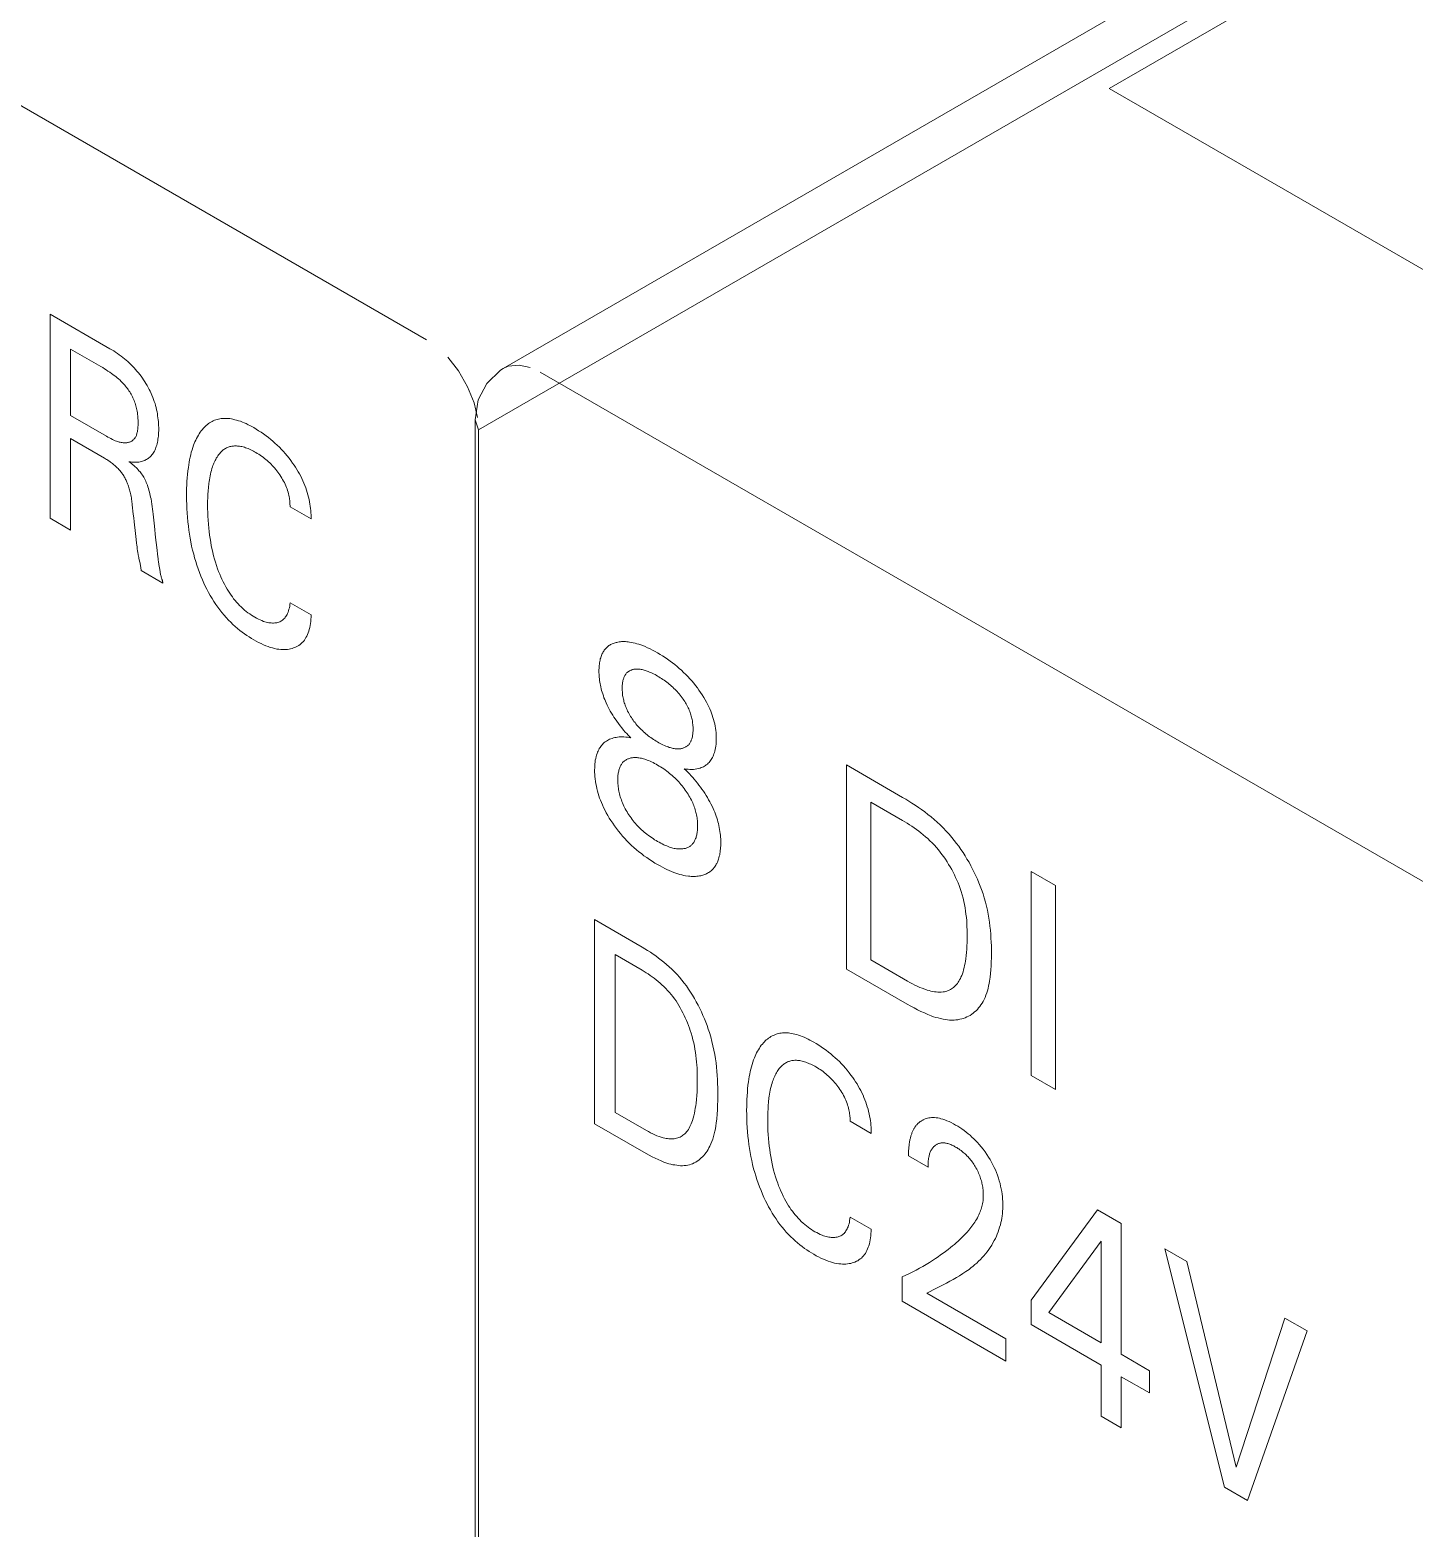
# Model space of a CAD drawing. Header units: inches. Extents: x 67578 to 72421, y -34894 to -31675.
# Drawn here: x 70324.48 to 70339.46, y -33310.33 to -33294.12 of the extents above; entities that cross this region are included whole.
import ezdxf

# ---------------------------------------------------------------- set-up
doc = ezdxf.new("R2010")
doc.units = ezdxf.units.IN
doc.header["$MEASUREMENT"] = 0

# ---------------------------------------------------------------- blocks, each defined once
blk = doc.blocks.new('ET200S')
at = {"lineweight": 0}
for p, q in [((76.291, 31.345), (97.858, 43.796)), ((76.122, 30.927), (97.689, 43.379)), ((75.769, 31.54), (65.822, 37.282)), ((84.319, 35.505), (80.412, 33.25)), ((89.782, 27.84), (80.412, 33.25)), ((73.208, 30.326), (73.208, 31.714)), ((73.208, 31.714), (73.615, 31.479)), ((73.348, 31.476), (73.348, 31.024)), ((73.554, 31.357), (73.348, 31.476)), ((75.986, 31.328), (75.913, 31.421)), ((76.048, 31.22), (75.986, 31.328)), ((76.178, 31.243), (76.271, 31.333)), ((76.271, 31.333), (76.291, 31.345)), ((76.324, 31.36), (76.291, 31.345)), ((76.398, 31.368), (76.324, 31.36)), ((76.473, 31.352), (76.398, 31.368)), ((86.441, 25.605), (76.541, 31.32)), ((76.092, 31.11), (76.048, 31.22)), ((76.121, 31.132), (76.178, 31.243)), ((76.116, 31.01), (76.092, 31.11)), ((76.1, 30.994), (76.121, 31.132)), ((73.348, 31.024), (73.591, 30.884)), ((76.1, 30.994), (76.1, -34.49)), ((76.122, 30.927), (76.1, 30.994)), ((76.122, -34.556), (76.122, 30.927)), ((73.348, 30.867), (73.348, 30.245)), ((73.578, 30.734), (73.348, 30.867)), ((73.774, 30.354), (73.767, 30.416)), ((74.984, 30.321), (74.841, 30.404)), ((73.348, 30.245), (73.208, 30.326)), ((73.934, 30.127), (73.942, 30.062)), ((73.976, 29.884), (73.827, 29.969)), ((73.954, 29.978), (73.949, 30.011)), ((74.841, 29.751), (74.984, 29.669)), ((78.626, 27.259), (78.626, 28.647)), ((78.626, 28.647), (79.006, 28.427)), ((78.79, 28.395), (78.79, 27.322)), ((79.006, 28.27), (78.79, 28.395)), ((79.882, 26.534), (79.882, 27.922)), ((79.882, 27.922), (80.047, 27.827)), ((80.047, 27.827), (80.047, 26.439)), ((76.912, 26.207), (76.912, 27.595)), ((76.912, 27.595), (77.236, 27.408)), ((77.052, 27.357), (77.052, 26.284)), ((77.236, 27.251), (77.052, 27.357)), ((78.79, 27.322), (79.04, 27.177)), ((79.039, 27.021), (78.626, 27.259)), ((80.047, 26.439), (79.882, 26.534)), ((77.263, 26.004), (76.912, 26.207)), ((77.052, 26.284), (77.264, 26.161)), ((78.794, 26.141), (78.65, 26.224)), ((79.18, 25.911), (79.047, 25.988)), ((79.882, 25.007), (80.332, 25.62)), ((80.332, 25.62), (80.494, 25.527)), ((78.65, 25.571), (78.794, 25.489)), ((80.494, 25.527), (80.494, 24.638)), ((80.357, 25.408), (80.002, 24.922)), ((80.357, 24.717), (80.357, 25.408)), ((81.196, 23.734), (80.79, 25.356)), ((80.79, 25.356), (80.941, 25.269)), ((80.941, 25.269), (81.276, 23.87)), ((79.005, 24.999), (79.005, 25.165)), ((79.71, 24.592), (79.005, 24.999)), ((79.172, 25.054), (79.71, 24.743)), ((79.882, 24.84), (79.882, 25.007)), ((80.002, 24.922), (80.357, 24.717)), ((81.276, 23.87), (81.606, 24.885)), ((81.606, 24.885), (81.758, 24.798)), ((80.357, 24.565), (79.882, 24.84)), ((81.758, 24.798), (81.352, 23.644)), ((79.71, 24.743), (79.71, 24.592)), ((80.357, 24.218), (80.357, 24.565)), ((80.494, 24.638), (80.687, 24.526)), ((80.494, 24.486), (80.494, 24.139)), ((80.687, 24.375), (80.494, 24.486)), ((80.687, 24.526), (80.687, 24.375)), ((80.494, 24.139), (80.357, 24.218)), ((81.352, 23.644), (81.196, 23.734))]:
    blk.add_line(p, q, dxfattribs=at)
for points in [[(73.745, 30.71), (73.755, 30.709), (73.765, 30.708), (73.775, 30.707), (73.784, 30.707), (73.793, 30.707), (73.802, 30.707), (73.811, 30.708), (73.82, 30.71), (73.828, 30.711), (73.836, 30.714), (73.844, 30.716), (73.852, 30.719), (73.858, 30.722), (73.864, 30.725), (73.87, 30.729), (73.875, 30.733), (73.881, 30.737), (73.886, 30.741), (73.891, 30.746), (73.896, 30.751), (73.9, 30.756), (73.905, 30.761), (73.909, 30.768), (73.914, 30.775), (73.918, 30.782), (73.922, 30.79), (73.925, 30.798), (73.928, 30.806), (73.931, 30.814), (73.934, 30.823), (73.936, 30.832), (73.939, 30.842), (73.941, 30.853), (73.942, 30.863), (73.944, 30.874), (73.945, 30.885), (73.946, 30.896), (73.946, 30.908), (73.947, 30.92), (73.947, 30.931), (73.947, 30.944), (73.946, 30.957), (73.946, 30.97), (73.945, 30.983), (73.944, 30.996), (73.942, 31.009), (73.94, 31.023), (73.938, 31.036), (73.936, 31.05), (73.933, 31.064), (73.929, 31.078), (73.926, 31.092), (73.922, 31.106), (73.917, 31.12), (73.912, 31.134), (73.907, 31.148), (73.901, 31.162), (73.895, 31.175), (73.889, 31.189), (73.882, 31.202), (73.875, 31.216), (73.868, 31.229), (73.86, 31.242), (73.852, 31.254), (73.844, 31.267), (73.836, 31.279), (73.827, 31.292), (73.818, 31.304), (73.809, 31.315), (73.799, 31.327), (73.789, 31.338), (73.78, 31.348), (73.769, 31.36), (73.759, 31.37), (73.748, 31.381), (73.737, 31.391), (73.726, 31.401), (73.715, 31.41), (73.703, 31.419), (73.691, 31.429), (73.678, 31.438), (73.666, 31.447), (73.653, 31.455), (73.641, 31.464), (73.628, 31.471), (73.615, 31.479)], [(73.554, 31.357), (73.566, 31.35), (73.578, 31.342), (73.59, 31.335), (73.602, 31.327), (73.614, 31.319), (73.626, 31.311), (73.635, 31.304), (73.645, 31.297), (73.655, 31.289), (73.664, 31.281), (73.674, 31.273), (73.684, 31.264), (73.69, 31.258), (73.697, 31.251), (73.703, 31.245), (73.71, 31.238), (73.716, 31.231), (73.722, 31.223), (73.728, 31.216), (73.734, 31.208), (73.739, 31.201), (73.745, 31.193), (73.75, 31.185), (73.755, 31.177), (73.759, 31.169), (73.764, 31.161), (73.768, 31.152), (73.772, 31.144), (73.776, 31.135), (73.78, 31.126), (73.783, 31.117), (73.786, 31.108), (73.789, 31.099), (73.792, 31.09), (73.794, 31.081), (73.796, 31.072), (73.798, 31.063), (73.8, 31.053), (73.802, 31.042), (73.804, 31.032), (73.805, 31.022), (73.806, 31.012), (73.806, 31.003), (73.807, 30.993), (73.807, 30.983), (73.807, 30.974), (73.807, 30.965), (73.807, 30.956), (73.806, 30.947), (73.805, 30.939), (73.805, 30.931), (73.803, 30.922), (73.802, 30.915), (73.801, 30.909), (73.799, 30.904), (73.798, 30.899), (73.796, 30.894), (73.795, 30.889), (73.793, 30.885), (73.791, 30.88), (73.788, 30.876), (73.786, 30.872), (73.783, 30.868), (73.78, 30.865), (73.777, 30.861), (73.774, 30.858), (73.771, 30.856), (73.767, 30.853), (73.764, 30.85), (73.76, 30.848), (73.756, 30.846), (73.752, 30.845), (73.748, 30.843), (73.744, 30.842), (73.739, 30.841), (73.735, 30.84), (73.73, 30.839), (73.726, 30.839), (73.721, 30.838), (73.716, 30.838), (73.711, 30.838), (73.705, 30.839), (73.699, 30.84), (73.692, 30.841), (73.686, 30.842), (73.679, 30.844), (73.673, 30.846), (73.666, 30.848), (73.659, 30.85), (73.652, 30.853), (73.642, 30.857), (73.632, 30.862), (73.622, 30.867), (73.612, 30.872), (73.602, 30.878), (73.591, 30.884)], [(74.984, 30.321), (74.984, 30.335), (74.984, 30.349), (74.983, 30.363), (74.982, 30.378), (74.98, 30.392), (74.978, 30.407), (74.976, 30.422), (74.973, 30.438), (74.97, 30.453), (74.966, 30.469), (74.962, 30.485), (74.958, 30.501), (74.953, 30.517), (74.947, 30.533), (74.941, 30.548), (74.935, 30.564), (74.928, 30.58), (74.921, 30.596), (74.913, 30.611), (74.904, 30.627), (74.896, 30.642), (74.887, 30.657), (74.877, 30.672), (74.868, 30.687), (74.858, 30.701), (74.846, 30.718), (74.834, 30.734), (74.821, 30.75), (74.808, 30.765), (74.795, 30.78), (74.782, 30.794), (74.768, 30.809), (74.753, 30.823), (74.738, 30.836), (74.724, 30.849), (74.709, 30.862), (74.694, 30.874), (74.677, 30.887), (74.661, 30.899), (74.644, 30.91), (74.627, 30.921), (74.61, 30.932), (74.594, 30.942), (74.581, 30.949), (74.568, 30.956), (74.555, 30.962), (74.542, 30.969), (74.529, 30.974), (74.516, 30.98), (74.503, 30.985), (74.49, 30.989), (74.477, 30.993), (74.465, 30.996), (74.452, 30.999), (74.442, 31.001), (74.432, 31.003), (74.421, 31.004), (74.411, 31.005), (74.401, 31.005), (74.391, 31.005), (74.382, 31.004), (74.372, 31.003), (74.363, 31.002), (74.354, 31), (74.345, 30.998), (74.336, 30.995), (74.327, 30.992), (74.318, 30.988), (74.31, 30.984), (74.301, 30.979), (74.293, 30.974), (74.286, 30.969), (74.278, 30.963), (74.271, 30.957), (74.264, 30.95), (74.257, 30.944), (74.25, 30.936), (74.244, 30.929), (74.237, 30.92), (74.23, 30.91), (74.223, 30.9), (74.217, 30.89), (74.21, 30.879), (74.205, 30.868), (74.199, 30.857), (74.194, 30.846), (74.189, 30.834), (74.184, 30.822), (74.179, 30.806), (74.174, 30.79), (74.169, 30.774), (74.165, 30.758), (74.161, 30.741), (74.157, 30.724), (74.154, 30.706), (74.151, 30.689), (74.149, 30.671), (74.146, 30.648), (74.143, 30.624), (74.141, 30.6), (74.139, 30.576), (74.138, 30.552), (74.137, 30.527), (74.137, 30.502), (74.137, 30.477)], [(74.285, 30.534), (74.288, 30.562), (74.29, 30.575), (74.292, 30.588), (74.294, 30.601), (74.297, 30.614), (74.299, 30.626), (74.302, 30.639), (74.306, 30.651), (74.309, 30.663), (74.313, 30.675), (74.316, 30.684), (74.319, 30.693), (74.323, 30.701), (74.327, 30.71), (74.331, 30.718), (74.335, 30.726), (74.339, 30.734), (74.344, 30.742), (74.349, 30.749), (74.354, 30.756), (74.358, 30.762), (74.362, 30.767), (74.367, 30.772), (74.371, 30.777), (74.376, 30.781), (74.381, 30.786), (74.386, 30.79), (74.391, 30.794), (74.397, 30.797), (74.402, 30.801), (74.408, 30.804), (74.414, 30.806), (74.42, 30.809), (74.426, 30.811), (74.432, 30.813), (74.438, 30.814), (74.444, 30.816), (74.45, 30.817), (74.457, 30.817), (74.463, 30.818), (74.47, 30.818), (74.477, 30.818), (74.484, 30.817), (74.49, 30.817), (74.497, 30.816), (74.505, 30.814), (74.513, 30.813), (74.521, 30.811), (74.53, 30.808), (74.538, 30.805), (74.547, 30.802), (74.556, 30.799), (74.564, 30.795), (74.573, 30.791), (74.582, 30.787), (74.591, 30.783), (74.599, 30.778), (74.608, 30.773), (74.618, 30.767), (74.628, 30.761), (74.638, 30.754), (74.647, 30.748), (74.657, 30.74), (74.667, 30.733), (74.676, 30.726), (74.685, 30.718), (74.693, 30.71), (74.702, 30.702), (74.711, 30.694), (74.719, 30.685), (74.727, 30.676), (74.735, 30.668), (74.743, 30.658), (74.75, 30.649), (74.757, 30.639), (74.764, 30.629), (74.771, 30.62), (74.778, 30.609), (74.784, 30.599), (74.79, 30.589), (74.796, 30.578), (74.802, 30.568), (74.807, 30.557), (74.811, 30.546), (74.816, 30.535), (74.82, 30.525), (74.823, 30.514), (74.827, 30.503), (74.83, 30.492), (74.832, 30.482), (74.834, 30.472), (74.836, 30.463), (74.837, 30.455), (74.838, 30.446), (74.839, 30.437), (74.84, 30.428), (74.84, 30.42), (74.841, 30.412), (74.841, 30.404)], [(73.578, 30.734), (73.585, 30.73), (73.592, 30.726), (73.599, 30.722), (73.605, 30.717), (73.612, 30.713), (73.619, 30.708), (73.625, 30.703), (73.632, 30.698), (73.638, 30.693), (73.643, 30.689), (73.649, 30.684), (73.654, 30.679), (73.66, 30.674), (73.665, 30.669), (73.671, 30.663), (73.676, 30.658), (73.68, 30.653), (73.685, 30.648), (73.689, 30.642), (73.694, 30.637), (73.698, 30.631), (73.702, 30.626), (73.706, 30.62), (73.709, 30.614), (73.713, 30.608), (73.716, 30.602), (73.719, 30.596), (73.722, 30.59), (73.725, 30.584), (73.728, 30.578), (73.731, 30.572), (73.733, 30.566), (73.736, 30.559), (73.739, 30.551), (73.742, 30.543), (73.744, 30.535), (73.747, 30.526), (73.749, 30.518), (73.751, 30.51), (73.753, 30.502), (73.755, 30.493), (73.757, 30.484), (73.759, 30.474), (73.761, 30.464), (73.762, 30.454), (73.764, 30.445), (73.765, 30.435), (73.766, 30.426), (73.767, 30.416)], [(73.934, 30.127), (73.926, 30.195), (73.918, 30.271), (73.914, 30.312), (73.909, 30.354), (73.907, 30.371), (73.905, 30.388), (73.903, 30.405), (73.901, 30.422), (73.898, 30.439), (73.895, 30.457), (73.892, 30.469), (73.89, 30.48), (73.887, 30.492), (73.884, 30.504), (73.881, 30.516), (73.877, 30.528), (73.874, 30.54), (73.87, 30.55), (73.867, 30.559), (73.863, 30.568), (73.859, 30.577), (73.855, 30.586), (73.85, 30.595), (73.846, 30.604), (73.841, 30.612), (73.836, 30.619), (73.831, 30.627), (73.825, 30.634), (73.82, 30.641), (73.813, 30.649), (73.807, 30.656), (73.8, 30.663), (73.793, 30.67), (73.786, 30.676), (73.778, 30.684), (73.77, 30.691), (73.762, 30.698), (73.753, 30.704), (73.745, 30.71)], [(74.137, 30.477), (74.137, 30.449), (74.138, 30.42), (74.139, 30.391), (74.14, 30.361), (74.143, 30.332), (74.145, 30.302), (74.149, 30.271), (74.152, 30.245), (74.156, 30.218), (74.161, 30.191), (74.166, 30.164), (74.171, 30.136), (74.178, 30.109), (74.185, 30.081), (74.191, 30.056), (74.199, 30.031), (74.207, 30.006), (74.215, 29.981), (74.224, 29.956), (74.234, 29.931), (74.245, 29.907), (74.254, 29.885), (74.264, 29.863), (74.275, 29.842), (74.286, 29.821), (74.298, 29.8), (74.31, 29.779), (74.323, 29.759), (74.336, 29.739), (74.349, 29.72), (74.363, 29.702), (74.377, 29.684), (74.392, 29.667), (74.406, 29.65), (74.422, 29.633), (74.437, 29.618), (74.452, 29.603), (74.468, 29.589), (74.483, 29.576), (74.499, 29.563), (74.514, 29.551), (74.53, 29.539), (74.546, 29.528), (74.562, 29.518), (74.578, 29.508), (74.594, 29.498), (74.61, 29.489), (74.626, 29.481), (74.643, 29.473), (74.659, 29.465), (74.675, 29.458), (74.691, 29.452), (74.706, 29.447), (74.721, 29.443), (74.735, 29.439), (74.75, 29.436), (74.764, 29.434), (74.778, 29.433), (74.789, 29.432), (74.801, 29.432), (74.812, 29.432), (74.823, 29.433), (74.834, 29.435), (74.844, 29.437), (74.854, 29.439), (74.864, 29.443), (74.874, 29.446), (74.883, 29.45), (74.892, 29.455), (74.901, 29.461), (74.909, 29.467), (74.917, 29.473), (74.924, 29.48), (74.931, 29.488), (74.938, 29.496), (74.944, 29.505), (74.949, 29.515), (74.955, 29.524), (74.959, 29.535), (74.964, 29.546), (74.968, 29.557), (74.971, 29.569), (74.975, 29.582), (74.977, 29.596), (74.98, 29.61), (74.981, 29.624), (74.983, 29.639), (74.984, 29.653), (74.984, 29.669)], [(74.841, 29.751), (74.839, 29.74), (74.838, 29.728), (74.836, 29.717), (74.833, 29.706), (74.83, 29.696), (74.827, 29.686), (74.823, 29.678), (74.82, 29.671), (74.817, 29.664), (74.813, 29.658), (74.808, 29.652), (74.804, 29.646), (74.799, 29.641), (74.794, 29.636), (74.789, 29.632), (74.783, 29.628), (74.777, 29.625), (74.771, 29.622), (74.765, 29.619), (74.758, 29.617), (74.751, 29.615), (74.744, 29.614), (74.736, 29.613), (74.728, 29.612), (74.721, 29.612), (74.713, 29.613), (74.704, 29.613), (74.696, 29.615), (74.687, 29.617), (74.678, 29.619), (74.669, 29.621), (74.66, 29.624), (74.649, 29.629), (74.637, 29.634), (74.625, 29.639), (74.613, 29.646), (74.602, 29.652), (74.59, 29.659), (74.578, 29.667), (74.566, 29.675), (74.554, 29.683), (74.543, 29.692), (74.531, 29.701), (74.52, 29.711), (74.509, 29.722), (74.497, 29.733), (74.487, 29.743), (74.477, 29.755), (74.467, 29.766), (74.457, 29.778), (74.448, 29.79), (74.439, 29.803), (74.43, 29.816), (74.421, 29.829), (74.413, 29.842), (74.403, 29.859), (74.394, 29.876), (74.385, 29.893), (74.377, 29.911), (74.369, 29.928), (74.362, 29.946), (74.355, 29.964), (74.348, 29.982), (74.34, 30.004), (74.333, 30.026), (74.327, 30.048), (74.321, 30.07), (74.315, 30.092), (74.31, 30.114), (74.305, 30.138), (74.301, 30.163), (74.297, 30.187), (74.293, 30.211), (74.29, 30.235), (74.288, 30.259), (74.285, 30.286), (74.283, 30.313), (74.282, 30.339), (74.281, 30.365), (74.28, 30.391), (74.28, 30.417), (74.28, 30.441), (74.281, 30.465), (74.282, 30.488), (74.283, 30.511), (74.285, 30.534)], [(73.774, 30.354), (73.777, 30.328), (73.78, 30.301), (73.789, 30.222)], [(73.789, 30.222), (73.793, 30.182), (73.796, 30.156)], [(73.796, 30.156), (73.798, 30.143), (73.8, 30.13), (73.801, 30.117), (73.803, 30.104), (73.805, 30.092), (73.807, 30.079), (73.81, 30.066), (73.811, 30.06), (73.813, 30.053), (73.817, 30.033)], [(73.817, 30.033), (73.819, 30.026), (73.82, 30.02), (73.822, 30.013), (73.823, 30.006), (73.824, 29.999), (73.825, 29.992), (73.826, 29.984), (73.827, 29.977), (73.827, 29.969)], [(73.949, 30.011), (73.946, 30.031), (73.944, 30.041), (73.943, 30.051), (73.942, 30.062)], [(73.966, 29.921), (73.965, 29.924), (73.964, 29.927), (73.963, 29.931), (73.962, 29.936), (73.96, 29.942), (73.959, 29.948), (73.958, 29.954), (73.957, 29.96), (73.956, 29.966), (73.955, 29.972), (73.954, 29.978)], [(73.976, 29.884), (73.975, 29.887), (73.975, 29.891), (73.974, 29.894), (73.973, 29.898), (73.972, 29.901), (73.971, 29.905), (73.97, 29.908), (73.969, 29.911), (73.966, 29.921)], [(77.15, 29.483), (77.14, 29.484), (77.131, 29.485), (77.122, 29.486), (77.114, 29.486), (77.105, 29.486), (77.096, 29.486), (77.088, 29.485), (77.079, 29.484), (77.071, 29.483), (77.064, 29.481), (77.058, 29.48), (77.051, 29.478), (77.045, 29.476), (77.039, 29.474), (77.032, 29.472), (77.027, 29.469), (77.021, 29.466), (77.015, 29.463), (77.01, 29.459), (77.004, 29.455), (76.999, 29.451), (76.995, 29.447), (76.99, 29.442), (76.986, 29.438), (76.982, 29.433), (76.978, 29.428), (76.974, 29.422), (76.971, 29.417), (76.968, 29.411), (76.964, 29.405), (76.962, 29.399), (76.959, 29.392), (76.956, 29.385), (76.954, 29.377), (76.951, 29.369), (76.949, 29.361), (76.948, 29.352), (76.946, 29.343), (76.945, 29.334), (76.944, 29.324), (76.943, 29.315), (76.943, 29.305), (76.942, 29.295), (76.942, 29.286), (76.942, 29.275), (76.943, 29.265), (76.943, 29.254), (76.944, 29.244), (76.945, 29.233), (76.946, 29.222), (76.948, 29.211), (76.95, 29.2), (76.952, 29.189), (76.954, 29.178), (76.957, 29.166), (76.96, 29.154), (76.964, 29.142), (76.968, 29.13), (76.972, 29.118), (76.976, 29.105), (76.981, 29.093), (76.986, 29.081), (76.991, 29.069), (76.997, 29.055), (77.004, 29.041), (77.012, 29.027), (77.019, 29.014), (77.027, 29), (77.035, 28.987), (77.043, 28.973), (77.052, 28.96), (77.063, 28.945), (77.074, 28.929), (77.086, 28.914), (77.097, 28.899), (77.109, 28.885), (77.121, 28.871), (77.131, 28.861), (77.14, 28.851), (77.15, 28.841), (77.159, 28.832)], [(77.522, 28.621), (77.535, 28.619), (77.548, 28.618), (77.561, 28.617), (77.573, 28.617), (77.585, 28.617), (77.596, 28.618), (77.608, 28.62), (77.619, 28.623), (77.63, 28.626), (77.637, 28.629), (77.645, 28.632), (77.652, 28.635), (77.659, 28.639), (77.666, 28.643), (77.672, 28.648), (77.679, 28.653), (77.685, 28.659), (77.691, 28.664), (77.696, 28.67), (77.701, 28.677), (77.706, 28.684), (77.71, 28.691), (77.714, 28.698), (77.718, 28.706), (77.721, 28.714), (77.724, 28.722), (77.727, 28.731), (77.73, 28.742), (77.733, 28.753), (77.735, 28.764), (77.737, 28.776), (77.738, 28.788), (77.739, 28.8), (77.739, 28.812), (77.74, 28.825), (77.739, 28.839), (77.739, 28.853), (77.738, 28.867), (77.736, 28.882), (77.734, 28.897), (77.732, 28.911), (77.729, 28.926), (77.725, 28.941), (77.721, 28.956), (77.717, 28.97), (77.712, 28.985), (77.707, 28.999), (77.702, 29.014), (77.696, 29.028), (77.689, 29.042), (77.682, 29.057), (77.673, 29.074), (77.664, 29.091), (77.654, 29.107), (77.644, 29.124), (77.633, 29.14), (77.622, 29.156), (77.611, 29.171), (77.598, 29.187), (77.586, 29.203), (77.573, 29.219), (77.559, 29.234), (77.546, 29.248), (77.532, 29.262), (77.517, 29.277), (77.503, 29.291), (77.488, 29.304), (77.473, 29.317), (77.457, 29.33), (77.442, 29.342), (77.425, 29.354), (77.408, 29.367), (77.392, 29.378), (77.375, 29.389), (77.358, 29.399), (77.341, 29.41), (77.324, 29.419), (77.307, 29.428), (77.29, 29.437), (77.273, 29.445), (77.256, 29.452), (77.24, 29.459), (77.227, 29.464), (77.213, 29.468), (77.2, 29.472), (77.188, 29.476), (77.175, 29.479), (77.162, 29.481), (77.15, 29.483)], [(77.174, 28.953), (77.168, 28.961), (77.162, 28.97), (77.157, 28.978), (77.152, 28.987), (77.147, 28.996), (77.142, 29.005), (77.137, 29.014), (77.133, 29.023), (77.129, 29.031), (77.126, 29.039), (77.123, 29.047), (77.12, 29.055), (77.117, 29.063), (77.114, 29.071), (77.112, 29.079), (77.11, 29.087), (77.108, 29.095), (77.106, 29.103), (77.105, 29.112), (77.103, 29.12), (77.102, 29.129), (77.101, 29.137), (77.101, 29.145), (77.1, 29.153), (77.1, 29.161), (77.1, 29.169), (77.1, 29.176), (77.1, 29.183), (77.1, 29.19), (77.101, 29.196), (77.102, 29.203), (77.103, 29.209), (77.104, 29.215), (77.105, 29.221), (77.106, 29.227), (77.108, 29.233), (77.11, 29.238), (77.111, 29.242), (77.113, 29.247), (77.115, 29.251), (77.117, 29.255), (77.12, 29.259), (77.122, 29.262), (77.125, 29.266), (77.127, 29.269), (77.13, 29.273), (77.133, 29.276), (77.136, 29.279), (77.14, 29.281), (77.143, 29.284), (77.147, 29.286), (77.15, 29.288), (77.154, 29.29), (77.158, 29.292), (77.162, 29.293), (77.166, 29.295), (77.17, 29.296), (77.175, 29.297), (77.18, 29.298), (77.186, 29.299), (77.192, 29.299), (77.198, 29.299), (77.204, 29.299), (77.21, 29.299), (77.216, 29.299), (77.222, 29.298), (77.229, 29.297), (77.235, 29.296), (77.242, 29.294), (77.249, 29.292), (77.256, 29.29), (77.263, 29.288), (77.27, 29.286), (77.277, 29.283), (77.286, 29.279), (77.295, 29.276), (77.304, 29.271), (77.313, 29.267), (77.323, 29.262), (77.332, 29.257), (77.341, 29.252), (77.35, 29.247), (77.359, 29.241), (77.368, 29.235), (77.377, 29.229), (77.386, 29.223), (77.395, 29.217), (77.404, 29.21), (77.412, 29.203), (77.42, 29.197), (77.428, 29.19), (77.436, 29.183), (77.444, 29.176), (77.452, 29.168), (77.46, 29.161), (77.467, 29.153), (77.474, 29.146), (77.481, 29.138), (77.487, 29.13), (77.494, 29.122), (77.501, 29.114), (77.507, 29.105), (77.508, 29.103)], [(77.508, 29.103), (77.514, 29.095), (77.519, 29.087), (77.525, 29.079), (77.53, 29.071), (77.535, 29.062), (77.54, 29.053), (77.544, 29.045), (77.549, 29.036), (77.552, 29.028), (77.556, 29.02), (77.559, 29.012), (77.562, 29.004), (77.565, 28.996), (77.567, 28.988), (77.57, 28.98), (77.572, 28.972), (77.574, 28.964), (77.575, 28.956), (77.577, 28.947), (77.578, 28.939), (77.579, 28.931), (77.58, 28.922), (77.581, 28.914), (77.582, 28.906), (77.582, 28.898), (77.582, 28.891), (77.582, 28.884), (77.582, 28.877), (77.581, 28.87), (77.581, 28.863), (77.58, 28.857), (77.579, 28.85), (77.578, 28.844), (77.577, 28.838), (77.575, 28.832), (77.574, 28.826), (77.572, 28.821), (77.57, 28.817), (77.569, 28.812), (77.567, 28.808), (77.565, 28.804), (77.562, 28.8), (77.56, 28.796), (77.557, 28.792), (77.555, 28.789), (77.552, 28.785), (77.549, 28.782), (77.546, 28.779), (77.543, 28.777), (77.539, 28.774), (77.536, 28.772), (77.532, 28.77), (77.528, 28.768), (77.524, 28.766), (77.52, 28.764), (77.516, 28.763), (77.512, 28.761), (77.508, 28.76), (77.503, 28.759), (77.498, 28.758), (77.493, 28.758), (77.487, 28.757), (77.482, 28.757), (77.477, 28.757), (77.471, 28.757), (77.466, 28.757), (77.46, 28.758), (77.454, 28.759), (77.447, 28.76), (77.44, 28.762), (77.433, 28.763), (77.426, 28.765), (77.419, 28.767), (77.412, 28.77), (77.405, 28.772), (77.396, 28.776), (77.387, 28.78), (77.377, 28.784), (77.368, 28.789), (77.359, 28.793), (77.35, 28.798), (77.341, 28.804), (77.332, 28.809), (77.322, 28.815), (77.313, 28.82), (77.304, 28.827), (77.295, 28.833), (77.286, 28.839), (77.277, 28.846), (77.269, 28.853), (77.261, 28.859), (77.253, 28.866), (77.245, 28.873), (77.237, 28.881), (77.229, 28.888), (77.221, 28.896), (77.214, 28.904), (77.207, 28.911), (77.2, 28.919), (77.193, 28.928), (77.187, 28.936), (77.18, 28.944), (77.174, 28.953)], [(77.159, 28.832), (77.147, 28.834), (77.135, 28.836), (77.124, 28.837), (77.112, 28.838), (77.101, 28.838), (77.09, 28.838), (77.08, 28.838), (77.069, 28.837), (77.059, 28.835), (77.05, 28.833), (77.04, 28.831), (77.031, 28.828), (77.022, 28.825), (77.014, 28.822), (77.007, 28.818), (76.999, 28.814), (76.992, 28.809), (76.985, 28.804), (76.978, 28.799), (76.971, 28.793), (76.965, 28.787), (76.959, 28.78), (76.954, 28.773), (76.949, 28.766), (76.944, 28.759), (76.94, 28.751), (76.936, 28.742), (76.932, 28.734), (76.929, 28.725), (76.925, 28.715), (76.922, 28.704), (76.92, 28.692), (76.917, 28.68), (76.915, 28.667), (76.914, 28.654), (76.913, 28.641), (76.913, 28.628), (76.912, 28.614), (76.912, 28.599), (76.913, 28.583), (76.914, 28.568), (76.916, 28.552), (76.918, 28.535), (76.92, 28.519), (76.924, 28.502), (76.927, 28.486), (76.931, 28.47), (76.936, 28.454), (76.941, 28.438), (76.946, 28.422), (76.952, 28.407), (76.958, 28.391), (76.965, 28.375), (76.972, 28.359), (76.981, 28.341), (76.991, 28.322), (77.001, 28.304), (77.012, 28.286), (77.023, 28.269), (77.035, 28.251), (77.047, 28.234), (77.06, 28.216), (77.074, 28.198), (77.088, 28.181), (77.103, 28.164), (77.117, 28.148), (77.132, 28.132), (77.148, 28.116), (77.164, 28.1), (77.18, 28.085), (77.197, 28.071), (77.213, 28.057), (77.23, 28.044), (77.248, 28.03), (77.267, 28.017), (77.285, 28.004), (77.304, 27.992), (77.322, 27.98), (77.341, 27.969), (77.357, 27.96), (77.373, 27.952), (77.389, 27.944), (77.404, 27.936), (77.42, 27.929), (77.436, 27.922), (77.452, 27.916), (77.465, 27.911), (77.478, 27.906), (77.492, 27.903), (77.505, 27.899), (77.518, 27.896), (77.531, 27.893)], [(77.153, 28.296), (77.152, 28.299), (77.145, 28.308), (77.139, 28.318), (77.133, 28.328), (77.127, 28.338), (77.121, 28.348), (77.116, 28.358), (77.111, 28.368), (77.106, 28.378), (77.102, 28.389), (77.098, 28.399), (77.094, 28.409), (77.09, 28.42), (77.087, 28.43), (77.084, 28.44), (77.081, 28.45), (77.079, 28.461), (77.077, 28.47), (77.075, 28.48), (77.074, 28.49), (77.073, 28.499), (77.072, 28.509), (77.071, 28.518), (77.07, 28.528), (77.07, 28.537), (77.07, 28.546), (77.07, 28.554), (77.07, 28.561), (77.071, 28.569), (77.071, 28.577), (77.072, 28.584), (77.073, 28.591), (77.074, 28.598), (77.076, 28.605), (77.077, 28.612), (77.079, 28.619), (77.081, 28.624), (77.083, 28.63), (77.086, 28.636), (77.088, 28.641), (77.091, 28.646), (77.094, 28.651), (77.097, 28.655), (77.1, 28.66), (77.103, 28.664), (77.107, 28.668), (77.111, 28.671), (77.115, 28.675), (77.119, 28.678), (77.124, 28.681), (77.128, 28.684), (77.133, 28.686), (77.138, 28.688), (77.143, 28.69), (77.148, 28.692), (77.153, 28.693), (77.159, 28.695), (77.165, 28.696), (77.17, 28.696), (77.176, 28.697), (77.182, 28.697), (77.188, 28.697), (77.194, 28.697), (77.201, 28.697), (77.207, 28.696), (77.214, 28.695), (77.222, 28.694), (77.23, 28.693), (77.238, 28.691), (77.245, 28.689), (77.253, 28.686), (77.261, 28.684), (77.269, 28.681), (77.279, 28.677), (77.29, 28.672), (77.3, 28.668), (77.31, 28.663), (77.32, 28.657), (77.331, 28.652), (77.341, 28.646), (77.351, 28.64), (77.361, 28.634), (77.372, 28.627), (77.382, 28.62), (77.392, 28.613), (77.403, 28.606), (77.413, 28.598), (77.422, 28.59), (77.431, 28.583), (77.44, 28.575), (77.449, 28.567), (77.458, 28.559), (77.467, 28.55), (77.476, 28.541), (77.484, 28.533), (77.492, 28.524), (77.499, 28.515), (77.507, 28.506), (77.515, 28.496), (77.522, 28.486), (77.529, 28.476)], [(77.531, 27.893), (77.55, 27.891), (77.56, 27.89), (77.57, 27.889), (77.579, 27.889), (77.589, 27.889), (77.598, 27.889), (77.608, 27.89), (77.617, 27.891), (77.626, 27.892), (77.635, 27.894), (77.642, 27.896), (77.649, 27.898), (77.656, 27.9), (77.662, 27.902), (77.669, 27.905), (77.675, 27.908), (77.681, 27.912), (77.687, 27.915), (77.693, 27.919), (77.699, 27.923), (77.705, 27.928), (77.71, 27.932), (77.715, 27.937), (77.72, 27.942), (77.724, 27.948), (77.728, 27.953), (77.732, 27.959), (77.736, 27.965), (77.74, 27.972), (77.743, 27.978), (77.747, 27.985), (77.75, 27.992), (77.753, 28), (77.755, 28.007), (77.758, 28.016), (77.76, 28.026), (77.763, 28.035), (77.764, 28.045), (77.766, 28.055), (77.767, 28.065), (77.768, 28.076), (77.769, 28.086), (77.77, 28.097), (77.77, 28.108), (77.77, 28.119), (77.77, 28.131), (77.77, 28.144), (77.769, 28.156), (77.768, 28.169), (77.766, 28.182), (77.764, 28.195), (77.762, 28.208), (77.76, 28.222), (77.757, 28.235), (77.754, 28.248), (77.751, 28.261), (77.747, 28.274), (77.743, 28.287), (77.738, 28.3), (77.734, 28.313), (77.729, 28.326), (77.723, 28.339), (77.718, 28.352), (77.711, 28.367), (77.703, 28.382), (77.695, 28.397), (77.687, 28.411), (77.679, 28.426), (77.67, 28.44), (77.661, 28.455), (77.652, 28.469), (77.642, 28.483), (77.632, 28.497), (77.622, 28.51), (77.612, 28.524), (77.601, 28.537), (77.59, 28.55), (77.58, 28.562), (77.568, 28.574), (77.557, 28.587), (77.546, 28.598), (77.534, 28.61), (77.522, 28.621)], [(77.529, 28.476), (77.536, 28.467), (77.542, 28.458), (77.548, 28.448), (77.554, 28.438), (77.56, 28.428), (77.565, 28.418), (77.571, 28.408), (77.575, 28.398), (77.58, 28.389), (77.583, 28.38), (77.587, 28.371), (77.59, 28.362), (77.593, 28.353), (77.596, 28.343), (77.599, 28.334), (77.601, 28.325), (77.603, 28.316), (77.605, 28.307), (77.607, 28.297), (77.609, 28.288), (77.61, 28.278), (77.611, 28.269), (77.612, 28.26), (77.612, 28.25), (77.612, 28.241), (77.613, 28.232), (77.613, 28.224), (77.612, 28.216), (77.612, 28.209), (77.611, 28.201), (77.61, 28.193), (77.609, 28.186), (77.608, 28.179), (77.607, 28.172), (77.605, 28.165), (77.603, 28.158), (77.602, 28.152), (77.599, 28.146), (77.597, 28.14), (77.595, 28.135), (77.592, 28.13), (77.589, 28.125), (77.586, 28.12), (77.583, 28.116), (77.579, 28.111), (77.576, 28.107), (77.572, 28.103), (77.568, 28.1), (77.564, 28.097), (77.559, 28.093), (77.555, 28.091), (77.55, 28.088), (77.545, 28.086), (77.54, 28.084), (77.535, 28.082), (77.53, 28.08), (77.524, 28.079), (77.519, 28.078), (77.513, 28.077), (77.507, 28.076), (77.501, 28.076), (77.495, 28.076), (77.489, 28.076), (77.483, 28.076), (77.476, 28.076), (77.469, 28.077), (77.461, 28.079), (77.453, 28.08), (77.445, 28.082), (77.437, 28.084), (77.429, 28.086), (77.421, 28.089), (77.413, 28.092), (77.403, 28.096), (77.393, 28.1), (77.382, 28.105), (77.372, 28.11), (77.362, 28.115), (77.351, 28.121), (77.341, 28.127), (77.33, 28.133), (77.32, 28.139), (77.31, 28.146), (77.299, 28.153), (77.289, 28.16), (77.279, 28.168), (77.268, 28.176), (77.259, 28.183), (77.25, 28.191), (77.241, 28.199), (77.232, 28.207), (77.223, 28.215), (77.214, 28.224), (77.205, 28.233), (77.197, 28.241), (77.19, 28.25), (77.182, 28.259), (77.175, 28.268), (77.168, 28.277), (77.16, 28.287), (77.153, 28.296)], [(79.039, 27.021), (79.062, 27.007), (79.085, 26.995), (79.109, 26.982), (79.132, 26.971), (79.156, 26.96), (79.179, 26.95), (79.202, 26.941), (79.218, 26.935), (79.234, 26.93), (79.25, 26.926), (79.266, 26.922), (79.282, 26.918), (79.297, 26.915), (79.312, 26.913), (79.327, 26.912), (79.342, 26.912), (79.357, 26.912), (79.37, 26.913), (79.383, 26.914), (79.396, 26.917), (79.409, 26.92), (79.421, 26.923), (79.433, 26.928), (79.444, 26.933), (79.456, 26.938), (79.467, 26.944), (79.477, 26.951), (79.488, 26.959), (79.497, 26.967), (79.507, 26.975), (79.516, 26.984), (79.524, 26.994), (79.533, 27.004), (79.54, 27.015), (79.548, 27.026), (79.555, 27.039), (79.562, 27.052), (79.568, 27.066), (79.574, 27.081), (79.579, 27.096), (79.584, 27.111), (79.588, 27.127), (79.592, 27.144), (79.595, 27.16), (79.598, 27.177), (79.602, 27.203), (79.605, 27.228), (79.607, 27.254), (79.609, 27.281), (79.61, 27.308), (79.611, 27.336), (79.611, 27.364), (79.611, 27.39), (79.611, 27.416), (79.61, 27.442), (79.608, 27.469), (79.607, 27.496), (79.604, 27.523), (79.601, 27.55), (79.598, 27.577), (79.594, 27.604), (79.589, 27.632), (79.584, 27.659), (79.577, 27.687), (79.57, 27.715), (79.562, 27.743), (79.554, 27.771), (79.544, 27.799), (79.535, 27.823), (79.526, 27.846), (79.516, 27.87), (79.506, 27.893), (79.495, 27.916), (79.483, 27.939), (79.471, 27.962), (79.459, 27.985), (79.445, 28.007), (79.432, 28.03), (79.418, 28.051), (79.404, 28.073), (79.389, 28.094), (79.374, 28.114), (79.358, 28.134), (79.342, 28.154), (79.323, 28.176), (79.304, 28.198), (79.284, 28.219), (79.263, 28.239), (79.243, 28.258), (79.222, 28.276), (79.201, 28.294), (79.179, 28.311), (79.158, 28.328), (79.136, 28.344), (79.115, 28.359), (79.093, 28.374), (79.071, 28.388), (79.049, 28.402), (79.028, 28.415), (79.006, 28.427)], [(79.006, 28.27), (79.022, 28.261), (79.038, 28.251), (79.054, 28.241), (79.069, 28.231), (79.085, 28.22), (79.101, 28.209), (79.117, 28.197), (79.132, 28.185), (79.148, 28.173), (79.163, 28.159), (79.178, 28.146), (79.193, 28.132), (79.208, 28.117), (79.223, 28.102), (79.237, 28.086), (79.251, 28.07), (79.263, 28.054), (79.275, 28.039), (79.287, 28.022), (79.299, 28.006), (79.31, 27.989), (79.32, 27.971), (79.331, 27.954), (79.341, 27.936), (79.35, 27.918), (79.359, 27.9), (79.368, 27.882), (79.376, 27.863), (79.384, 27.845), (79.391, 27.827), (79.398, 27.808), (79.405, 27.786), (79.412, 27.763), (79.418, 27.741), (79.423, 27.719), (79.428, 27.697), (79.432, 27.675), (79.436, 27.653), (79.438, 27.632), (79.441, 27.61), (79.443, 27.589), (79.444, 27.568), (79.445, 27.547), (79.446, 27.526), (79.447, 27.506), (79.447, 27.485), (79.447, 27.462), (79.446, 27.439), (79.445, 27.416), (79.444, 27.394), (79.442, 27.372), (79.44, 27.35), (79.437, 27.329), (79.435, 27.313), (79.432, 27.298), (79.429, 27.283), (79.426, 27.269), (79.422, 27.254), (79.418, 27.24), (79.414, 27.227), (79.409, 27.214), (79.404, 27.204), (79.4, 27.195), (79.395, 27.186), (79.39, 27.177), (79.385, 27.169), (79.38, 27.161), (79.374, 27.153), (79.367, 27.146), (79.361, 27.14), (79.354, 27.134), (79.347, 27.128), (79.34, 27.124), (79.332, 27.119), (79.324, 27.115), (79.316, 27.112), (79.308, 27.109), (79.299, 27.107), (79.291, 27.105), (79.282, 27.103), (79.27, 27.102), (79.259, 27.102), (79.247, 27.102), (79.236, 27.103), (79.224, 27.105), (79.212, 27.107), (79.199, 27.109), (79.187, 27.112), (79.174, 27.116), (79.158, 27.121), (79.141, 27.128), (79.124, 27.134), (79.107, 27.142), (79.09, 27.15), (79.074, 27.159), (79.057, 27.168), (79.04, 27.177)], [(77.263, 26.004), (77.283, 25.993), (77.304, 25.982), (77.324, 25.972), (77.344, 25.963), (77.364, 25.954), (77.384, 25.946), (77.404, 25.939), (77.418, 25.935), (77.431, 25.931), (77.445, 25.928), (77.458, 25.926), (77.471, 25.924), (77.484, 25.922), (77.497, 25.921), (77.51, 25.921), (77.522, 25.922), (77.534, 25.923), (77.546, 25.925), (77.557, 25.928), (77.568, 25.931), (77.579, 25.935), (77.59, 25.94), (77.6, 25.946), (77.61, 25.952), (77.62, 25.959), (77.629, 25.966), (77.638, 25.974), (77.646, 25.982), (77.655, 25.991), (77.662, 26), (77.67, 26.01), (77.677, 26.021), (77.684, 26.031), (77.69, 26.042), (77.696, 26.054), (77.703, 26.069), (77.71, 26.085), (77.716, 26.102), (77.721, 26.119), (77.726, 26.137), (77.73, 26.155), (77.734, 26.173), (77.737, 26.192), (77.74, 26.211), (77.743, 26.241), (77.746, 26.271), (77.748, 26.302), (77.749, 26.333), (77.75, 26.365), (77.75, 26.397), (77.75, 26.424), (77.75, 26.452), (77.749, 26.48), (77.748, 26.507), (77.746, 26.535), (77.744, 26.564), (77.741, 26.592), (77.738, 26.621), (77.734, 26.649), (77.729, 26.678), (77.723, 26.708), (77.717, 26.737), (77.71, 26.767), (77.702, 26.797), (77.693, 26.827), (77.685, 26.85), (77.677, 26.874), (77.668, 26.897), (77.659, 26.921), (77.649, 26.944), (77.639, 26.967), (77.628, 26.991), (77.616, 27.014), (77.604, 27.036), (77.592, 27.059), (77.579, 27.081), (77.565, 27.102), (77.551, 27.123), (77.537, 27.144), (77.522, 27.164), (77.506, 27.184), (77.489, 27.203), (77.473, 27.222), (77.456, 27.24), (77.438, 27.257), (77.42, 27.274), (77.402, 27.29), (77.384, 27.305), (77.366, 27.32), (77.347, 27.334), (77.329, 27.348), (77.31, 27.361), (77.292, 27.374), (77.273, 27.386), (77.254, 27.397), (77.236, 27.408)], [(77.236, 27.251), (77.249, 27.243), (77.263, 27.234), (77.276, 27.226), (77.29, 27.216), (77.304, 27.207), (77.317, 27.197), (77.331, 27.186), (77.344, 27.175), (77.357, 27.164), (77.37, 27.152), (77.383, 27.14), (77.396, 27.127), (77.408, 27.114), (77.421, 27.1), (77.432, 27.086), (77.444, 27.072), (77.455, 27.057), (77.466, 27.042), (77.476, 27.026), (77.486, 27.01), (77.495, 26.994), (77.504, 26.977), (77.513, 26.961), (77.522, 26.944), (77.529, 26.927), (77.537, 26.909), (77.544, 26.892), (77.551, 26.875), (77.557, 26.857), (77.563, 26.84), (77.569, 26.823), (77.575, 26.8), (77.581, 26.778), (77.586, 26.756), (77.591, 26.734), (77.595, 26.713), (77.598, 26.691), (77.601, 26.67), (77.604, 26.648), (77.606, 26.627), (77.607, 26.606), (77.609, 26.586), (77.609, 26.565), (77.61, 26.545), (77.61, 26.524), (77.61, 26.504), (77.61, 26.477), (77.61, 26.451), (77.609, 26.424), (77.607, 26.398), (77.605, 26.372), (77.602, 26.347), (77.6, 26.329), (77.597, 26.312), (77.594, 26.295), (77.591, 26.278), (77.587, 26.261), (77.583, 26.245), (77.578, 26.229), (77.574, 26.218), (77.57, 26.207), (77.565, 26.197), (77.56, 26.187), (77.555, 26.177), (77.55, 26.168), (77.544, 26.159), (77.537, 26.151), (77.532, 26.145), (77.526, 26.139), (77.52, 26.134), (77.513, 26.129), (77.507, 26.124), (77.5, 26.12), (77.493, 26.116), (77.485, 26.113), (77.478, 26.11), (77.47, 26.108), (77.462, 26.106), (77.453, 26.105), (77.444, 26.104), (77.435, 26.104), (77.426, 26.104), (77.417, 26.105), (77.408, 26.106), (77.398, 26.107), (77.389, 26.109), (77.379, 26.111), (77.365, 26.115), (77.351, 26.12), (77.336, 26.125), (77.322, 26.131), (77.308, 26.138), (77.293, 26.145), (77.279, 26.153), (77.264, 26.161)], [(78.794, 26.141), (78.794, 26.155), (78.793, 26.169), (78.793, 26.183), (78.791, 26.198), (78.79, 26.212), (78.788, 26.227), (78.786, 26.243), (78.783, 26.258), (78.78, 26.273), (78.776, 26.289), (78.772, 26.305), (78.767, 26.321), (78.762, 26.337), (78.757, 26.353), (78.751, 26.369), (78.744, 26.384), (78.738, 26.4), (78.73, 26.416), (78.722, 26.432), (78.714, 26.447), (78.706, 26.462), (78.697, 26.478), (78.687, 26.492), (78.678, 26.507), (78.668, 26.522), (78.656, 26.538), (78.643, 26.554), (78.631, 26.57), (78.618, 26.585), (78.605, 26.6), (78.592, 26.614), (78.577, 26.629), (78.563, 26.643), (78.548, 26.656), (78.533, 26.669), (78.518, 26.682), (78.503, 26.694), (78.487, 26.707), (78.47, 26.719), (78.454, 26.73), (78.437, 26.741), (78.42, 26.752), (78.403, 26.762), (78.39, 26.769), (78.377, 26.776), (78.364, 26.783), (78.351, 26.789), (78.338, 26.795), (78.325, 26.8), (78.313, 26.805), (78.3, 26.809), (78.287, 26.813), (78.275, 26.817), (78.262, 26.819), (78.252, 26.821), (78.241, 26.823), (78.231, 26.824), (78.221, 26.825), (78.211, 26.825), (78.201, 26.825), (78.191, 26.824), (78.182, 26.823), (78.172, 26.822), (78.163, 26.82), (78.154, 26.818), (78.146, 26.815), (78.137, 26.812), (78.128, 26.808), (78.119, 26.804), (78.111, 26.799), (78.103, 26.794), (78.095, 26.789), (78.088, 26.783), (78.08, 26.777), (78.073, 26.771), (78.067, 26.764), (78.06, 26.757), (78.054, 26.749), (78.046, 26.74), (78.039, 26.73), (78.033, 26.72), (78.026, 26.71), (78.02, 26.7), (78.014, 26.689), (78.009, 26.677), (78.004, 26.666), (77.999, 26.654), (77.994, 26.642), (77.989, 26.626), (77.984, 26.61), (77.979, 26.594), (77.975, 26.578), (77.971, 26.561), (77.967, 26.544), (77.964, 26.527), (77.961, 26.509), (77.958, 26.491), (77.955, 26.468), (77.953, 26.444), (77.951, 26.421), (77.949, 26.396), (77.948, 26.372), (77.947, 26.347), (77.947, 26.323), (77.946, 26.298)], [(78.095, 26.354), (78.098, 26.382), (78.1, 26.395), (78.102, 26.408), (78.104, 26.421), (78.106, 26.434), (78.109, 26.447), (78.112, 26.459), (78.115, 26.471), (78.119, 26.483), (78.123, 26.495), (78.126, 26.504), (78.129, 26.513), (78.133, 26.522), (78.137, 26.53), (78.14, 26.538), (78.145, 26.547), (78.149, 26.554), (78.154, 26.562), (78.159, 26.569), (78.164, 26.576), (78.168, 26.582), (78.172, 26.587), (78.177, 26.592), (78.181, 26.597), (78.186, 26.601), (78.191, 26.606), (78.196, 26.61), (78.201, 26.614), (78.206, 26.617), (78.212, 26.621), (78.218, 26.624), (78.224, 26.627), (78.23, 26.629), (78.235, 26.631), (78.241, 26.633), (78.247, 26.634), (78.254, 26.636), (78.26, 26.637), (78.266, 26.637), (78.273, 26.638), (78.28, 26.638), (78.286, 26.638), (78.293, 26.637), (78.3, 26.637), (78.307, 26.636), (78.314, 26.635), (78.323, 26.633), (78.331, 26.631), (78.34, 26.628), (78.348, 26.626), (78.357, 26.622), (78.365, 26.619), (78.374, 26.615), (78.383, 26.611), (78.391, 26.607), (78.4, 26.603), (78.409, 26.598), (78.418, 26.593), (78.428, 26.587), (78.438, 26.581), (78.447, 26.575), (78.457, 26.568), (78.467, 26.561), (78.477, 26.553), (78.486, 26.546), (78.494, 26.538), (78.503, 26.531), (78.512, 26.522), (78.52, 26.514), (78.529, 26.505), (78.537, 26.497), (78.545, 26.488), (78.552, 26.479), (78.56, 26.469), (78.567, 26.459), (78.574, 26.45), (78.581, 26.44), (78.588, 26.43), (78.594, 26.419), (78.6, 26.409), (78.606, 26.398), (78.611, 26.388), (78.616, 26.377), (78.621, 26.366), (78.625, 26.356), (78.629, 26.345), (78.633, 26.334), (78.636, 26.323), (78.639, 26.312), (78.642, 26.302), (78.644, 26.293), (78.645, 26.284), (78.647, 26.275), (78.648, 26.266), (78.649, 26.257), (78.65, 26.249), (78.65, 26.24), (78.65, 26.232), (78.65, 26.224)], [(77.946, 26.298), (77.947, 26.269), (77.947, 26.24), (77.948, 26.211), (77.95, 26.181), (77.952, 26.152), (77.955, 26.122), (77.958, 26.092), (77.962, 26.065), (77.966, 26.038), (77.97, 26.011), (77.975, 25.984), (77.981, 25.956), (77.987, 25.929), (77.994, 25.901), (78.001, 25.876), (78.008, 25.852), (78.016, 25.827), (78.025, 25.802), (78.034, 25.777), (78.044, 25.752), (78.054, 25.727), (78.064, 25.705), (78.074, 25.683), (78.085, 25.662), (78.096, 25.641), (78.108, 25.62), (78.12, 25.599), (78.133, 25.579), (78.146, 25.559), (78.159, 25.54), (78.173, 25.522), (78.187, 25.504), (78.201, 25.487), (78.216, 25.47), (78.231, 25.454), (78.247, 25.438), (78.262, 25.423), (78.277, 25.409), (78.293, 25.396), (78.308, 25.383), (78.324, 25.371), (78.34, 25.359), (78.356, 25.348), (78.372, 25.338), (78.387, 25.328), (78.403, 25.319), (78.42, 25.309), (78.436, 25.301), (78.452, 25.293), (78.469, 25.285), (78.485, 25.279), (78.501, 25.272), (78.516, 25.267), (78.53, 25.263), (78.545, 25.259), (78.559, 25.256), (78.574, 25.254), (78.588, 25.253), (78.599, 25.252), (78.611, 25.252), (78.622, 25.252), (78.633, 25.253), (78.643, 25.255), (78.654, 25.257), (78.664, 25.26), (78.674, 25.263), (78.683, 25.266), (78.693, 25.271), (78.702, 25.275), (78.71, 25.281), (78.719, 25.287), (78.727, 25.293), (78.734, 25.301), (78.741, 25.308), (78.747, 25.316), (78.754, 25.325), (78.759, 25.335), (78.764, 25.345), (78.769, 25.355), (78.773, 25.366), (78.777, 25.377), (78.781, 25.39), (78.784, 25.403), (78.787, 25.416), (78.789, 25.43), (78.791, 25.444), (78.792, 25.459), (78.793, 25.474), (78.794, 25.489)], [(78.65, 25.571), (78.649, 25.56), (78.647, 25.548), (78.645, 25.537), (78.643, 25.526), (78.64, 25.516), (78.636, 25.506), (78.633, 25.499), (78.63, 25.491), (78.626, 25.485), (78.622, 25.478), (78.618, 25.472), (78.614, 25.466), (78.609, 25.461), (78.604, 25.457), (78.598, 25.452), (78.593, 25.448), (78.587, 25.445), (78.581, 25.442), (78.574, 25.439), (78.568, 25.437), (78.561, 25.435), (78.553, 25.434), (78.546, 25.433), (78.538, 25.432), (78.53, 25.432), (78.522, 25.433), (78.514, 25.434), (78.505, 25.435), (78.497, 25.437), (78.488, 25.439), (78.479, 25.441), (78.47, 25.444), (78.459, 25.449), (78.447, 25.454), (78.435, 25.46), (78.423, 25.466), (78.411, 25.472), (78.399, 25.479), (78.388, 25.487), (78.376, 25.495), (78.364, 25.503), (78.353, 25.512), (78.341, 25.522), (78.33, 25.531), (78.318, 25.542), (78.307, 25.553), (78.297, 25.564), (78.287, 25.575), (78.277, 25.586), (78.267, 25.598), (78.258, 25.611), (78.248, 25.623), (78.24, 25.636), (78.231, 25.649), (78.223, 25.663), (78.213, 25.679), (78.204, 25.696), (78.195, 25.714), (78.187, 25.731), (78.179, 25.749), (78.171, 25.766), (78.164, 25.784), (78.158, 25.802), (78.15, 25.824), (78.143, 25.846), (78.136, 25.868), (78.13, 25.89), (78.125, 25.912), (78.12, 25.934), (78.115, 25.959), (78.11, 25.983), (78.106, 26.007), (78.103, 26.032), (78.1, 26.055), (78.097, 26.079), (78.095, 26.106), (78.093, 26.133), (78.091, 26.159), (78.09, 26.186), (78.09, 26.212), (78.09, 26.237), (78.09, 26.261), (78.091, 26.285), (78.092, 26.308), (78.093, 26.331), (78.095, 26.354)], [(79.151, 26.235), (79.147, 26.233), (79.144, 26.231), (79.14, 26.229), (79.136, 26.227), (79.133, 26.225), (79.13, 26.223), (79.127, 26.221), (79.123, 26.218), (79.12, 26.216), (79.117, 26.213), (79.114, 26.211), (79.111, 26.208), (79.109, 26.205), (79.106, 26.202), (79.103, 26.199), (79.1, 26.196), (79.098, 26.193), (79.095, 26.189), (79.093, 26.186), (79.091, 26.183), (79.088, 26.179), (79.086, 26.175), (79.083, 26.171), (79.081, 26.167), (79.079, 26.162), (79.077, 26.158), (79.075, 26.153), (79.073, 26.149), (79.071, 26.144), (79.069, 26.139), (79.067, 26.134), (79.066, 26.13), (79.064, 26.125), (79.063, 26.119), (79.061, 26.114), (79.06, 26.109), (79.059, 26.104), (79.057, 26.098), (79.056, 26.092), (79.055, 26.085), (79.053, 26.078), (79.052, 26.07), (79.051, 26.063), (79.051, 26.056), (79.05, 26.049), (79.049, 26.041), (79.049, 26.034), (79.048, 26.026), (79.048, 26.018), (79.047, 26.011), (79.047, 26.003), (79.047, 25.995), (79.047, 25.988)], [(79.261, 25.099), (79.284, 25.111), (79.306, 25.123), (79.329, 25.135), (79.351, 25.147), (79.373, 25.16), (79.395, 25.173), (79.417, 25.187), (79.438, 25.201), (79.459, 25.216), (79.472, 25.226), (79.486, 25.237), (79.499, 25.248), (79.512, 25.259), (79.524, 25.271), (79.537, 25.283), (79.549, 25.296), (79.56, 25.309), (79.571, 25.322), (79.582, 25.336), (79.593, 25.35), (79.603, 25.365), (79.613, 25.381), (79.622, 25.397), (79.631, 25.413), (79.638, 25.427), (79.645, 25.441), (79.651, 25.456), (79.657, 25.471), (79.662, 25.487), (79.667, 25.503), (79.672, 25.519), (79.676, 25.534), (79.679, 25.549), (79.682, 25.564), (79.684, 25.579), (79.686, 25.595), (79.687, 25.611), (79.688, 25.628), (79.689, 25.645), (79.689, 25.661), (79.688, 25.677), (79.687, 25.694), (79.686, 25.711), (79.684, 25.728), (79.681, 25.745), (79.678, 25.763), (79.674, 25.781), (79.67, 25.8), (79.665, 25.818), (79.659, 25.837), (79.653, 25.856), (79.646, 25.874), (79.638, 25.892), (79.63, 25.91), (79.621, 25.928), (79.612, 25.946), (79.602, 25.963), (79.592, 25.98), (79.58, 25.998), (79.568, 26.016), (79.555, 26.033), (79.542, 26.05), (79.528, 26.066), (79.517, 26.079), (79.504, 26.092), (79.492, 26.104), (79.479, 26.116), (79.467, 26.128), (79.454, 26.138), (79.44, 26.15), (79.425, 26.161), (79.411, 26.171), (79.397, 26.18), (79.382, 26.189), (79.368, 26.198), (79.353, 26.206), (79.338, 26.214), (79.324, 26.221), (79.309, 26.227), (79.294, 26.233), (79.28, 26.238), (79.268, 26.241), (79.257, 26.244), (79.246, 26.246), (79.235, 26.247), (79.225, 26.248), (79.214, 26.248), (79.204, 26.248), (79.194, 26.247), (79.185, 26.246), (79.177, 26.244), (79.168, 26.242), (79.16, 26.239), (79.151, 26.235)], [(79.18, 25.911), (79.18, 25.92), (79.18, 25.929), (79.18, 25.937), (79.181, 25.946), (79.182, 25.954), (79.183, 25.963), (79.184, 25.971), (79.185, 25.979), (79.187, 25.985), (79.188, 25.991), (79.19, 25.997), (79.191, 26.002), (79.193, 26.008), (79.195, 26.013), (79.198, 26.019), (79.2, 26.024), (79.203, 26.029), (79.205, 26.033), (79.208, 26.037), (79.211, 26.041), (79.214, 26.045), (79.217, 26.049), (79.22, 26.052), (79.224, 26.055), (79.228, 26.059), (79.231, 26.061), (79.235, 26.064), (79.239, 26.066), (79.243, 26.068), (79.247, 26.07), (79.251, 26.072), (79.256, 26.073), (79.26, 26.074), (79.265, 26.075), (79.27, 26.076), (79.274, 26.076), (79.279, 26.077), (79.284, 26.077), (79.289, 26.076), (79.294, 26.076), (79.299, 26.075), (79.304, 26.074), (79.31, 26.073), (79.315, 26.072), (79.322, 26.07), (79.328, 26.067), (79.335, 26.065), (79.341, 26.062), (79.348, 26.059), (79.355, 26.056), (79.361, 26.052), (79.368, 26.048), (79.375, 26.044), (79.383, 26.039), (79.39, 26.035), (79.397, 26.029), (79.405, 26.024), (79.412, 26.018), (79.419, 26.012), (79.426, 26.007), (79.432, 26.001), (79.439, 25.995), (79.445, 25.988), (79.452, 25.982), (79.458, 25.975), (79.464, 25.968), (79.47, 25.961), (79.475, 25.954), (79.481, 25.947), (79.486, 25.939), (79.491, 25.931), (79.496, 25.923), (79.501, 25.915), (79.506, 25.907), (79.511, 25.898), (79.516, 25.889), (79.52, 25.88), (79.524, 25.871), (79.528, 25.861), (79.532, 25.852), (79.535, 25.844), (79.538, 25.835), (79.54, 25.827), (79.543, 25.818), (79.545, 25.81), (79.547, 25.802), (79.548, 25.793), (79.55, 25.785), (79.552, 25.776), (79.553, 25.766), (79.554, 25.757), (79.555, 25.748), (79.556, 25.739), (79.556, 25.731), (79.556, 25.722), (79.556, 25.713)], [(79.556, 25.713), (79.556, 25.703), (79.555, 25.692), (79.554, 25.682), (79.552, 25.672), (79.551, 25.662), (79.549, 25.652), (79.546, 25.643), (79.544, 25.634), (79.541, 25.625), (79.538, 25.616), (79.535, 25.607), (79.531, 25.599), (79.526, 25.588), (79.521, 25.577), (79.516, 25.566), (79.51, 25.556), (79.504, 25.546), (79.498, 25.536), (79.491, 25.527), (79.485, 25.518), (79.478, 25.509), (79.471, 25.5), (79.464, 25.491), (79.457, 25.483), (79.446, 25.469), (79.434, 25.457), (79.422, 25.444), (79.41, 25.432), (79.397, 25.42), (79.385, 25.408), (79.372, 25.397), (79.359, 25.386), (79.346, 25.375), (79.333, 25.364), (79.317, 25.351), (79.3, 25.338), (79.283, 25.326), (79.266, 25.314), (79.249, 25.302), (79.232, 25.29), (79.21, 25.276), (79.189, 25.262), (79.167, 25.249), (79.145, 25.236), (79.122, 25.224), (79.099, 25.211), (79.076, 25.199), (79.053, 25.187), (79.029, 25.176), (79.005, 25.165)], [(79.172, 25.054), (79.194, 25.065), (79.216, 25.077), (79.261, 25.099)]]:
    blk.add_lwpolyline(points, dxfattribs=at)

msp = doc.modelspace()

# ---------------------------------------------------------------- block references
at = {"xscale": 1.59100124616462, "yscale": 1.59100124616462, "zscale": 1.59100124616462}
msp.add_blockref('ET200S', (70208.226, -33347.652), dxfattribs=at)

doc.saveas('drawing.dxf')
